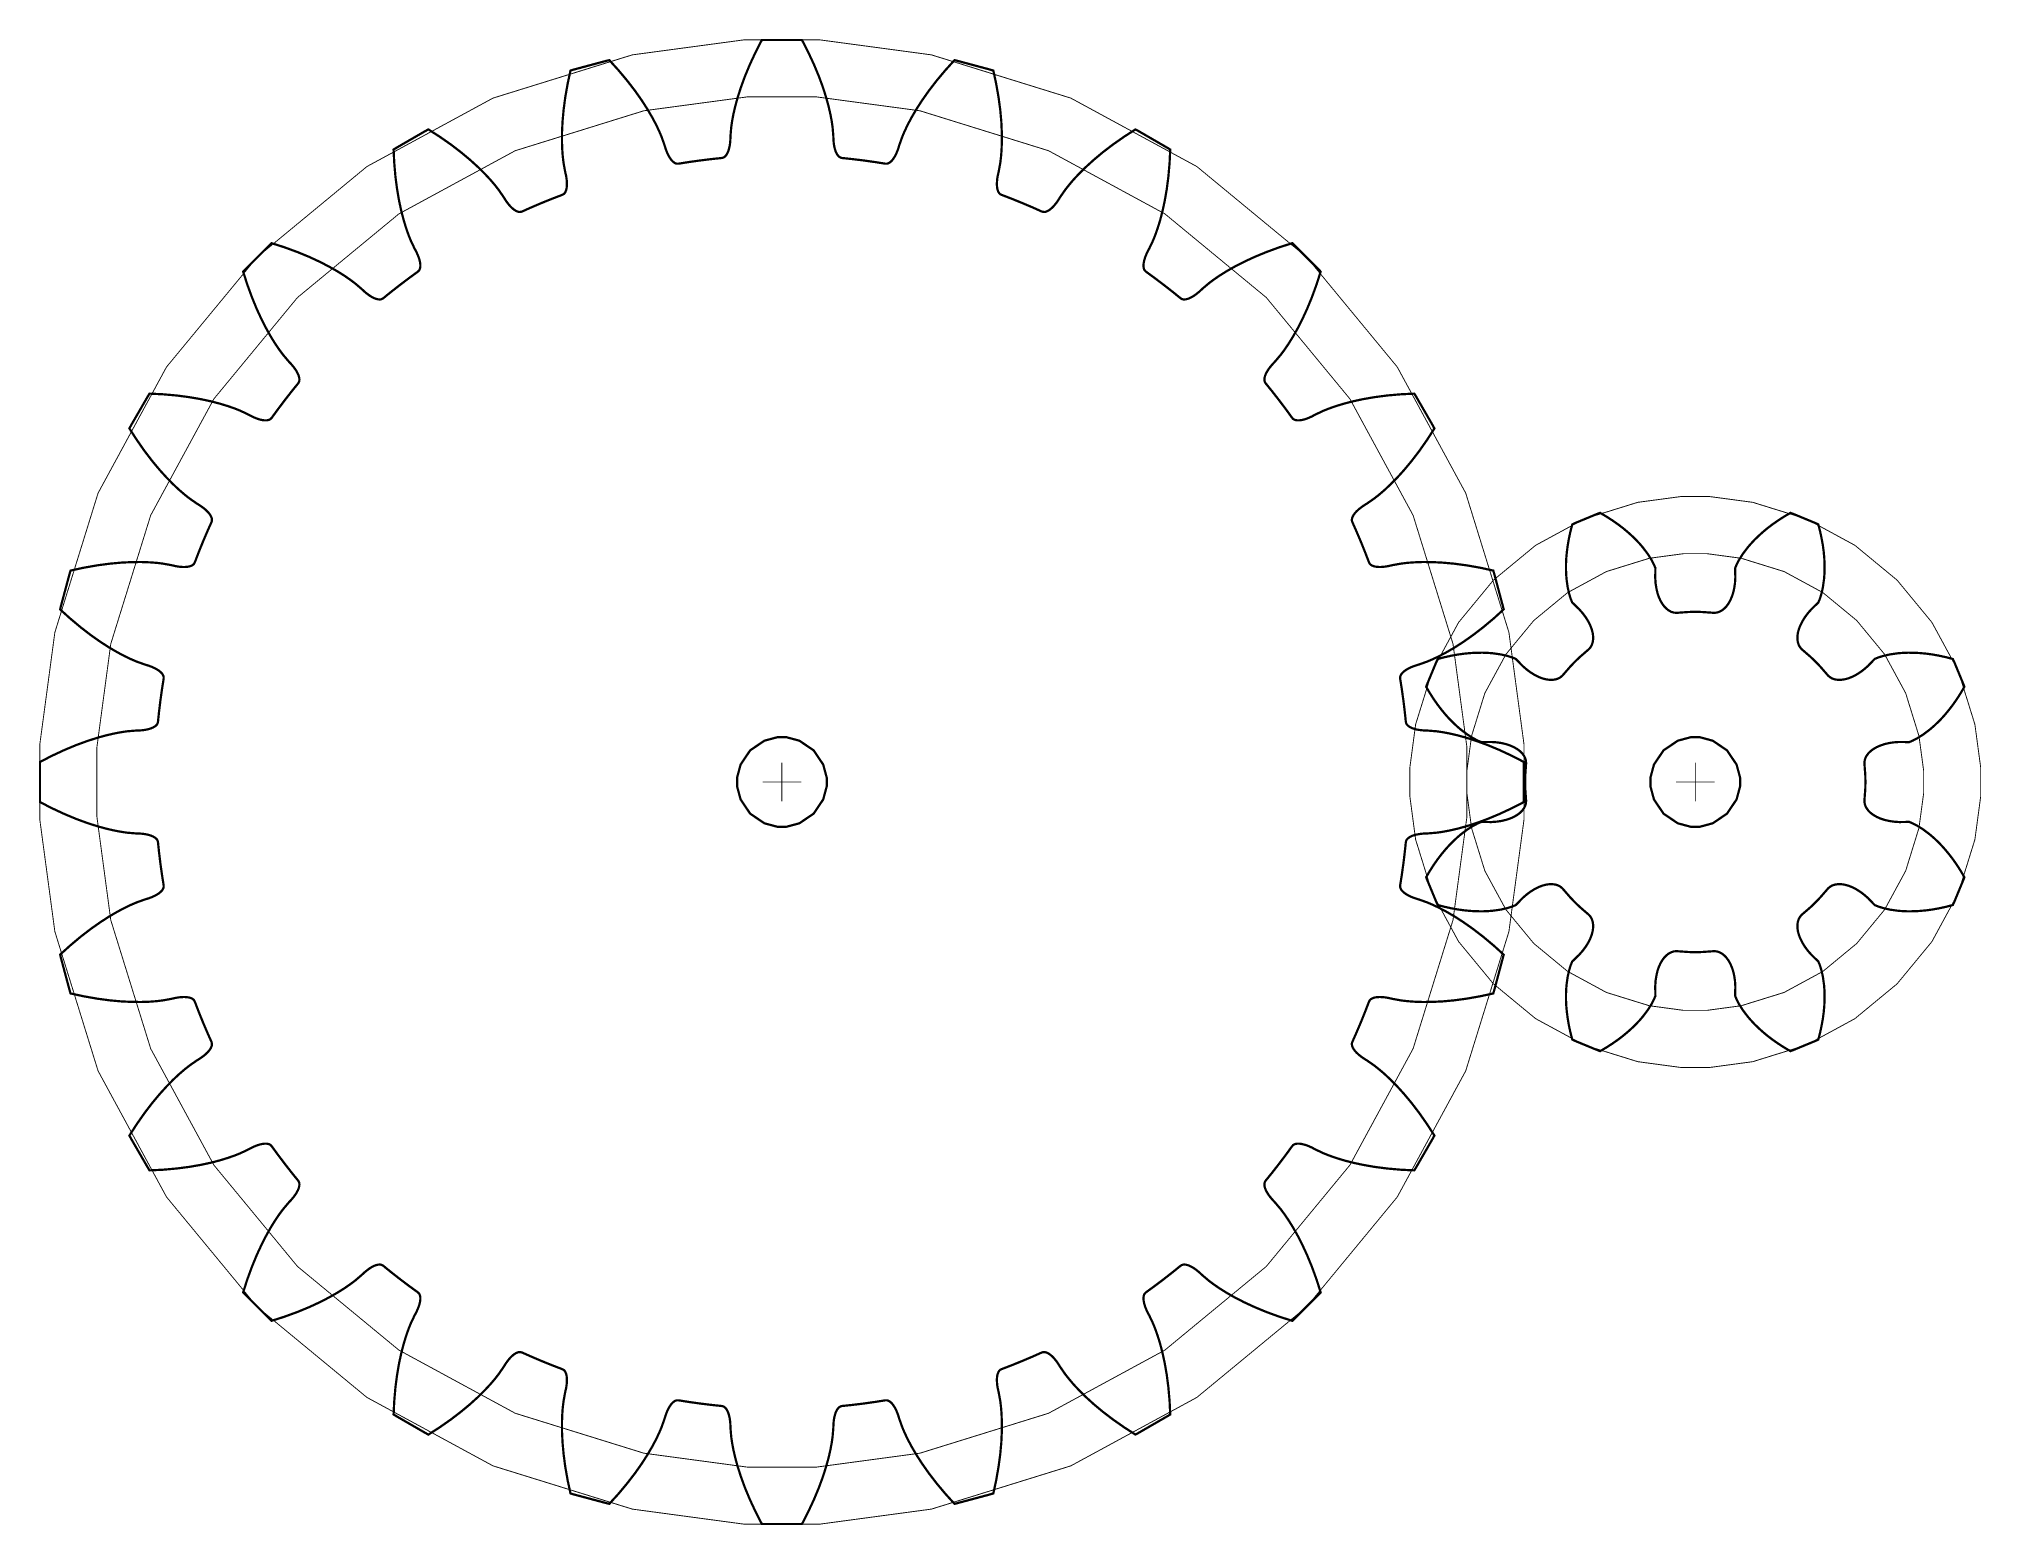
# Model space of a CAD drawing. Extents: x 0.17 to 3.58, y 0.18 to 2.79.
import ezdxf

# ---------------------------------------------------------------- set-up
doc = ezdxf.new("R2010")
doc.units = 0
doc.layers.get('0').update_dxf_attribs({"linetype": 'CONTINUOUS'})

msp = doc.modelspace()

# ---------------------------------------------------------------- linework, layer by layer
at = {"color": 0, "const_width": 0.003937}
for points in [[(2.72401, 1.77192), (2.70524, 1.75624), (2.6875, 1.74257), (2.67079, 1.73079), (2.65533, 1.72086), (2.64106, 1.71251), (2.62825, 1.70568), (2.61708, 1.70036), (2.60732, 1.69618), (2.5931, 1.69108), (2.58544, 1.68869), (2.58024, 1.68674), (2.57563, 1.68468), (2.57161, 1.68251), (2.56814, 1.68028), (2.56526, 1.678), (2.56293, 1.67567), (2.56119, 1.67339), (2.56006, 1.67111), (2.55946, 1.66883), (2.55951, 1.66618), (2.56233, 1.64828), (2.56515, 1.62825), (2.5676, 1.60824), (2.5695, 1.59022), (2.57015, 1.58757), (2.57129, 1.58556), (2.57303, 1.58365), (2.57531, 1.58192), (2.57813, 1.58029), (2.58149, 1.57883), (2.58544, 1.57758), (2.5899, 1.5765), (2.59489, 1.57574), (2.60038, 1.57519), (2.6084, 1.57487), (2.62349, 1.57363), (2.63396, 1.5721), (2.64615, 1.56982), (2.66032, 1.56657), (2.67622, 1.56218), (2.69374, 1.55653), (2.71294, 1.54953), (2.73361, 1.5409), (2.75575, 1.5306), (2.77658, 1.51986), (2.77675, 1.514), (2.77675, 1.45518), (2.77658, 1.44928), (2.75575, 1.43858), (2.73361, 1.42828), (2.71294, 1.41965), (2.69374, 1.4126), (2.67622, 1.40701), (2.66032, 1.40261), (2.64615, 1.39936), (2.63396, 1.39708), (2.62349, 1.39556), (2.6084, 1.39432), (2.60038, 1.39399), (2.59489, 1.39344), (2.5899, 1.39264), (2.58544, 1.3916), (2.58149, 1.39035), (2.57813, 1.38889), (2.57531, 1.38726), (2.57303, 1.38547), (2.57129, 1.38357), (2.57015, 1.38157), (2.5695, 1.37896), (2.5676, 1.36095), (2.56515, 1.34087), (2.56233, 1.32091), (2.55951, 1.30301), (2.55946, 1.30029), (2.56006, 1.29807), (2.56119, 1.29579), (2.56293, 1.29351), (2.56526, 1.29118), (2.56814, 1.2889), (2.57161, 1.28668), (2.57563, 1.28451), (2.58024, 1.28244), (2.58544, 1.28049), (2.5931, 1.2781), (2.60732, 1.273), (2.61708, 1.26883), (2.62825, 1.26346), (2.64106, 1.25667), (2.65533, 1.24832), (2.67079, 1.23834), (2.6875, 1.22656), (2.70524, 1.21294), (2.72401, 1.19721), (2.74132, 1.18148), (2.7399, 1.17578), (2.72472, 1.11892), (2.72304, 1.11328), (2.70019, 1.10834), (2.67611, 1.10411), (2.65392, 1.10113), (2.63351, 1.09928), (2.61518, 1.09842), (2.59864, 1.09831), (2.58415, 1.0988), (2.57178, 1.09977), (2.56125, 1.10102), (2.54639, 1.10373), (2.53851, 1.10547), (2.5331, 1.10639), (2.52806, 1.10688), (2.52349, 1.10704), (2.51938, 1.10682), (2.51574, 1.10634), (2.51258, 1.10547), (2.50993, 1.10433), (2.50776, 1.10297), (2.50612, 1.10129), (2.50483, 1.09896), (2.49832, 1.08203), (2.49078, 1.06331), (2.48292, 1.04476), (2.47553, 1.02816), (2.47478, 1.02561), (2.47478, 1.02327), (2.47532, 1.02078), (2.4764, 1.01807), (2.47803, 1.01525), (2.48019, 1.01232), (2.48296, 1.00928), (2.48633, 1.00613), (2.49024, 1.00293), (2.49474, 0.999729), (2.50151, 0.995443), (2.51394, 0.986817), (2.52225, 0.980251), (2.53168, 0.972222), (2.54232, 0.962294), (2.55393, 0.950521), (2.56629, 0.936903), (2.57937, 0.921224), (2.59299, 0.903429), (2.60699, 0.88341), (2.61968, 0.863715), (2.61686, 0.858561), (2.58746, 0.807671), (2.58442, 0.802626), (2.56099, 0.803711), (2.53668, 0.805881), (2.51443, 0.808757), (2.49431, 0.812283), (2.47635, 0.816135), (2.46035, 0.820313), (2.44646, 0.824599), (2.43474, 0.828722), (2.42492, 0.832628), (2.41124, 0.839085), (2.40414, 0.842828), (2.39908, 0.845107), (2.39438, 0.846897), (2.38997, 0.848199), (2.38596, 0.849067), (2.38232, 0.849501), (2.37907, 0.849501), (2.37619, 0.849121), (2.37375, 0.848361), (2.37175, 0.847168), (2.3699, 0.845215), (2.35926, 0.830567), (2.34711, 0.814453), (2.33469, 0.798557), (2.32324, 0.784451), (2.32189, 0.782172), (2.32124, 0.779893), (2.32113, 0.777344), (2.32146, 0.774468), (2.32232, 0.771322), (2.32368, 0.767904), (2.32557, 0.764268), (2.32796, 0.760363), (2.33094, 0.756293), (2.33447, 0.752007), (2.3399, 0.746094), (2.34967, 0.734538), (2.35601, 0.726074), (2.36301, 0.715821), (2.37071, 0.703504), (2.3789, 0.689182), (2.38732, 0.672797), (2.39589, 0.654243), (2.40446, 0.633572), (2.41282, 0.610622), (2.41992, 0.588271), (2.41585, 0.584039), (2.37429, 0.542481), (2.37007, 0.538411), (2.34771, 0.545518), (2.32476, 0.553874), (2.3041, 0.562446), (2.28554, 0.571018), (2.26915, 0.579428), (2.25483, 0.587619), (2.24251, 0.595324), (2.23226, 0.602322), (2.22379, 0.608669), (2.21224, 0.618435), (2.20632, 0.623861), (2.20204, 0.627388), (2.19797, 0.630371), (2.19407, 0.632758), (2.19043, 0.634657), (2.18701, 0.636014), (2.18386, 0.636882), (2.18099, 0.637207), (2.17844, 0.637099), (2.17617, 0.636447), (2.17389, 0.635092), (2.15978, 0.623643), (2.14387, 0.611219), (2.12776, 0.599067), (2.11313, 0.588433), (2.11117, 0.586589), (2.10997, 0.584581), (2.10921, 0.58214), (2.10883, 0.579264), (2.10883, 0.57601), (2.10926, 0.572374), (2.11014, 0.56836), (2.11143, 0.563965), (2.11322, 0.559244), (2.1155, 0.554199), (2.11925, 0.547092), (2.12571, 0.533421), (2.12961, 0.5236), (2.13374, 0.511882), (2.13803, 0.497993), (2.14219, 0.481987), (2.14606, 0.464031), (2.14958, 0.443901), (2.15246, 0.421658), (2.15462, 0.397353), (2.15571, 0.373915), (2.15067, 0.370876), (2.09978, 0.341471), (2.09463, 0.33865), (2.07493, 0.351346), (2.0549, 0.365343), (2.03711, 0.378961), (2.02143, 0.392036), (2.00782, 0.404406), (1.99604, 0.416015), (1.98611, 0.42665), (1.97808, 0.436089), (1.97151, 0.44439), (1.96289, 0.456814), (1.95861, 0.463596), (1.9554, 0.468099), (1.95221, 0.472006), (1.94906, 0.475369), (1.94601, 0.478136), (1.94308, 0.480306), (1.94026, 0.481933), (1.93756, 0.483018), (1.93506, 0.483561), (1.93272, 0.483561), (1.93018, 0.482801), (1.91357, 0.475424), (1.89501, 0.467557), (1.87631, 0.460015), (1.85938, 0.453504), (1.85704, 0.452203), (1.85536, 0.450575), (1.854, 0.448406), (1.85286, 0.445747), (1.852, 0.4426), (1.85151, 0.438965), (1.85129, 0.434842), (1.85146, 0.430285), (1.85194, 0.425239), (1.85286, 0.419814), (1.8546, 0.411947), (1.85732, 0.397081), (1.85856, 0.386556), (1.85954, 0.374186), (1.86003, 0.3597), (1.85992, 0.343153), (1.85906, 0.324815), (1.85721, 0.304417), (1.85422, 0.282226), (1.84999, 0.258137), (1.84506, 0.235297), (1.83942, 0.233615), (1.78256, 0.218425), (1.77686, 0.217014), (1.76113, 0.234321), (1.74539, 0.253093), (1.73178, 0.270833), (1.72, 0.287543), (1.71001, 0.303006), (1.70167, 0.317275), (1.69487, 0.330078), (1.68951, 0.341254), (1.68533, 0.351019), (1.68024, 0.365235), (1.67785, 0.372885), (1.67589, 0.378093), (1.67383, 0.382704), (1.67165, 0.386719), (1.66943, 0.390192), (1.66715, 0.393067), (1.66482, 0.3954), (1.66254, 0.397136), (1.66026, 0.398275), (1.65804, 0.398872), (1.65533, 0.398817), (1.63743, 0.395996), (1.61746, 0.393175), (1.59739, 0.390733), (1.57937, 0.388835), (1.57676, 0.388183), (1.57476, 0.387044), (1.57286, 0.385308), (1.57107, 0.383029), (1.56944, 0.380208), (1.56799, 0.376844), (1.56674, 0.372885), (1.56569, 0.368435), (1.56489, 0.363444), (1.56435, 0.357964), (1.56401, 0.349935), (1.56278, 0.334853), (1.56125, 0.324382), (1.55897, 0.312175), (1.55572, 0.298014), (1.55132, 0.282118), (1.54574, 0.264594), (1.53868, 0.245389), (1.53006, 0.224718), (1.51975, 0.202582), (1.50906, 0.181749), (1.50315, 0.181586), (1.44433, 0.181586), (1.43847, 0.181749), (1.42774, 0.202582), (1.41743, 0.224718), (1.40881, 0.245389), (1.40181, 0.264594), (1.39615, 0.282118), (1.39176, 0.298014), (1.38851, 0.312175), (1.38623, 0.324382), (1.38471, 0.334853), (1.38346, 0.349935), (1.38314, 0.357964), (1.3826, 0.363444), (1.38184, 0.368435), (1.38075, 0.372885), (1.3795, 0.376844), (1.37804, 0.380208), (1.37641, 0.383029), (1.37468, 0.385308), (1.37277, 0.387044), (1.37077, 0.388183), (1.36811, 0.388835), (1.3501, 0.390733), (1.33008, 0.393175), (1.31006, 0.395996), (1.29216, 0.398817), (1.2895, 0.398872), (1.28722, 0.398275), (1.28494, 0.397136), (1.28266, 0.3954), (1.28033, 0.393067), (1.27805, 0.390192), (1.27582, 0.386719), (1.27365, 0.382704), (1.27159, 0.378093), (1.26964, 0.372885), (1.26725, 0.365235), (1.26215, 0.351019), (1.25798, 0.341254), (1.25266, 0.330078), (1.24582, 0.317275), (1.23747, 0.303006), (1.22754, 0.287543), (1.21577, 0.270833), (1.20209, 0.253093), (1.18642, 0.234321), (1.17063, 0.217014), (1.16488, 0.218425), (1.10807, 0.233615), (1.10248, 0.235297), (1.09749, 0.258137), (1.09326, 0.282226), (1.09033, 0.304417), (1.08849, 0.324815), (1.08757, 0.343153), (1.08746, 0.3597), (1.088, 0.374186), (1.08892, 0.386556), (1.09022, 0.397081), (1.09288, 0.411947), (1.09467, 0.419814), (1.09554, 0.425239), (1.09608, 0.430285), (1.09619, 0.434842), (1.09603, 0.438965), (1.09549, 0.4426), (1.09462, 0.445747), (1.09353, 0.448406), (1.09212, 0.450575), (1.09049, 0.452203), (1.08811, 0.453504), (1.07118, 0.460015), (1.05246, 0.467557), (1.03391, 0.475424), (1.01736, 0.482801), (1.01476, 0.483561), (1.01242, 0.483561), (1.00993, 0.483018), (1.00727, 0.481933), (1.00445, 0.480306), (1.00147, 0.478136), (0.998426, 0.475369), (0.995281, 0.472006), (0.992133, 0.468099), (0.988878, 0.463596), (0.984592, 0.456814), (0.975965, 0.44439), (0.969456, 0.436089), (0.961372, 0.42665), (0.951443, 0.416015), (0.939725, 0.404406), (0.926107, 0.392036), (0.910374, 0.378961), (0.892632, 0.365343), (0.872612, 0.351346), (0.852865, 0.33865), (0.847657, 0.341471), (0.796767, 0.370876), (0.791775, 0.373915), (0.792914, 0.397353), (0.795031, 0.421658), (0.79796, 0.443901), (0.801432, 0.464031), (0.805339, 0.481987), (0.809517, 0.497993), (0.813747, 0.511882), (0.817871, 0.5236), (0.821778, 0.533421), (0.828233, 0.547092), (0.831976, 0.554199), (0.834256, 0.559244), (0.836046, 0.563965), (0.837403, 0.56836), (0.838271, 0.572374), (0.838704, 0.57601), (0.838704, 0.579264), (0.838271, 0.58214), (0.837511, 0.584581), (0.836317, 0.586589), (0.834418, 0.588433), (0.819715, 0.599067), (0.803603, 0.611219), (0.787706, 0.623643), (0.7736, 0.635092), (0.771322, 0.636447), (0.769097, 0.637099), (0.766493, 0.637207), (0.763672, 0.636882), (0.760525, 0.636014), (0.757107, 0.634657), (0.753418, 0.632758), (0.749511, 0.630371), (0.745443, 0.627388), (0.741157, 0.623861), (0.735243, 0.618435), (0.723742, 0.608669), (0.715224, 0.602322), (0.705024, 0.595324), (0.692708, 0.587619), (0.678331, 0.579428), (0.662001, 0.571018), (0.643446, 0.562446), (0.622721, 0.553874), (0.599772, 0.545518), (0.577474, 0.538411), (0.573188, 0.542481), (0.531575, 0.584039), (0.527561, 0.588271), (0.534668, 0.610622), (0.543078, 0.633572), (0.551594, 0.654243), (0.560221, 0.672797), (0.568631, 0.689182), (0.576768, 0.703504), (0.584472, 0.715821), (0.591471, 0.726074), (0.597819, 0.734538), (0.607585, 0.746094), (0.613064, 0.752007), (0.616536, 0.756293), (0.619521, 0.760363), (0.621907, 0.764268), (0.623807, 0.767904), (0.625163, 0.771322), (0.626031, 0.774468), (0.626357, 0.777344), (0.626247, 0.779893), (0.625651, 0.782172), (0.62424, 0.784451), (0.612847, 0.798557), (0.600424, 0.814453), (0.588271, 0.830567), (0.577582, 0.845215), (0.575737, 0.847168), (0.573731, 0.848361), (0.571289, 0.849121), (0.568468, 0.849501), (0.565158, 0.849501), (0.561524, 0.849067), (0.557508, 0.848199), (0.553114, 0.846897), (0.548394, 0.845107), (0.543349, 0.842828), (0.536242, 0.839085), (0.522569, 0.832628), (0.51275, 0.828722), (0.501031, 0.824599), (0.487142, 0.820313), (0.471192, 0.816135), (0.453179, 0.812283), (0.433051, 0.808757), (0.410861, 0.805881), (0.386501, 0.803711), (0.363118, 0.802626), (0.360026, 0.807671), (0.330567, 0.858561), (0.3278, 0.863715), (0.340494, 0.88341), (0.354492, 0.903429), (0.36811, 0.921224), (0.381239, 0.936903), (0.393608, 0.950521), (0.405165, 0.962294), (0.415799, 0.972222), (0.425239, 0.980251), (0.433539, 0.986817), (0.445964, 0.995443), (0.452746, 0.999729), (0.457249, 1.00293), (0.461154, 1.00613), (0.464518, 1.00928), (0.467285, 1.01232), (0.46951, 1.01525), (0.471138, 1.01807), (0.472222, 1.02078), (0.472765, 1.02327), (0.472711, 1.02561), (0.472006, 1.02816), (0.464572, 1.04476), (0.456706, 1.06331), (0.449164, 1.08203), (0.442654, 1.09896), (0.441351, 1.10129), (0.439725, 1.10297), (0.437608, 1.10433), (0.43495, 1.10547), (0.431749, 1.10634), (0.428114, 1.10682), (0.42399, 1.10704), (0.419433, 1.10688), (0.414442, 1.10639), (0.408962, 1.10547), (0.40115, 1.10373), (0.386231, 1.10102), (0.37576, 1.09977), (0.363336, 1.0988), (0.34885, 1.09831), (0.332357, 1.09842), (0.313965, 1.09928), (0.293619, 1.10113), (0.271376, 1.10411), (0.247342, 1.10834), (0.224447, 1.11328), (0.222765, 1.11892), (0.207519, 1.17578), (0.206164, 1.18148), (0.223525, 1.19721), (0.242242, 1.21294), (0.259983, 1.22656), (0.276693, 1.23834), (0.292156, 1.24832), (0.306424, 1.25667), (0.319228, 1.26346), (0.330458, 1.26883), (0.340169, 1.273), (0.354383, 1.2781), (0.362087, 1.28049), (0.367242, 1.28244), (0.371853, 1.28451), (0.375868, 1.28668), (0.37934, 1.2889), (0.382215, 1.29118), (0.384549, 1.29351), (0.386285, 1.29579), (0.387478, 1.29807), (0.388021, 1.30029), (0.387967, 1.30301), (0.385146, 1.32091), (0.382324, 1.34087), (0.379883, 1.36095), (0.377983, 1.37896), (0.377333, 1.38157), (0.376193, 1.38357), (0.374457, 1.38547), (0.372179, 1.38726), (0.369358, 1.38889), (0.365994, 1.39035), (0.362087, 1.3916), (0.357639, 1.39264), (0.352647, 1.39344), (0.347114, 1.39399), (0.339085, 1.39432), (0.324056, 1.39556), (0.313531, 1.39708), (0.301378, 1.39936), (0.287218, 1.40261), (0.271268, 1.40701), (0.253743, 1.4126), (0.234592, 1.41965), (0.213867, 1.42828), (0.191732, 1.43858), (0.170899, 1.44928), (0.170736, 1.45518), (0.170736, 1.514), (0.170899, 1.51986), (0.191732, 1.5306), (0.213867, 1.5409), (0.234592, 1.54953), (0.253743, 1.55653), (0.271268, 1.56218), (0.287218, 1.56657), (0.301378, 1.56982), (0.313531, 1.5721), (0.324056, 1.57363), (0.339085, 1.57487), (0.347114, 1.57519), (0.352647, 1.57574), (0.357639, 1.5765), (0.362087, 1.57758), (0.365994, 1.57883), (0.369358, 1.58029), (0.372179, 1.58192), (0.374457, 1.58365), (0.376193, 1.58556), (0.377333, 1.58757), (0.377983, 1.59022), (0.379883, 1.60824), (0.382324, 1.62825), (0.385146, 1.64828), (0.387967, 1.66618), (0.388021, 1.66883), (0.387478, 1.67111), (0.386285, 1.67339), (0.384549, 1.67567), (0.382215, 1.678), (0.37934, 1.68028), (0.375868, 1.68251), (0.371853, 1.68468), (0.367242, 1.68674), (0.362087, 1.68869), (0.354383, 1.69108), (0.340169, 1.69618), (0.330458, 1.70036), (0.319228, 1.70568), (0.306424, 1.71251), (0.292156, 1.72086), (0.276693, 1.73079), (0.259983, 1.74257), (0.242242, 1.75624), (0.223525, 1.77192), (0.206164, 1.78771), (0.207519, 1.79346), (0.222765, 1.85026), (0.224447, 1.85585), (0.247342, 1.86083), (0.271376, 1.86507), (0.293619, 1.868), (0.313965, 1.86985), (0.332357, 1.87076), (0.34885, 1.87088), (0.363336, 1.87033), (0.37576, 1.86942), (0.386231, 1.86811), (0.40115, 1.86546), (0.408962, 1.86367), (0.414442, 1.86279), (0.419433, 1.86225), (0.42399, 1.86214), (0.428114, 1.86231), (0.431749, 1.86285), (0.43495, 1.86372), (0.437608, 1.86481), (0.439725, 1.86621), (0.441351, 1.86783), (0.442654, 1.87022), (0.449164, 1.88715), (0.456706, 1.90588), (0.464572, 1.92443), (0.472006, 1.94097), (0.472711, 1.94358), (0.472765, 1.9459), (0.472222, 1.9484), (0.471138, 1.95107), (0.46951, 1.95389), (0.467285, 1.95688), (0.464518, 1.9599), (0.461154, 1.96306), (0.457249, 1.96619), (0.452746, 1.96946), (0.445964, 1.97374), (0.433539, 1.98236), (0.425239, 1.98888), (0.415799, 1.99696), (0.405165, 2.00689), (0.393608, 2.01861), (0.381239, 2.03222), (0.36811, 2.04796), (0.354492, 2.06569), (0.340494, 2.08572), (0.3278, 2.10547), (0.330567, 2.11068), (0.360026, 2.16157), (0.363118, 2.16656), (0.386501, 2.16542), (0.410861, 2.16331), (0.433051, 2.16037), (0.453179, 2.1569), (0.471192, 2.153), (0.487142, 2.14882), (0.501031, 2.14458), (0.51275, 2.14046), (0.522569, 2.13656), (0.536242, 2.1301), (0.543349, 2.12636), (0.548394, 2.12408), (0.553114, 2.12229), (0.557508, 2.12093), (0.561524, 2.12007), (0.565158, 2.11963), (0.568468, 2.11963), (0.571289, 2.12007), (0.573731, 2.12082), (0.575737, 2.12201), (0.577582, 2.12392), (0.588271, 2.13861), (0.600424, 2.15474), (0.612847, 2.17063), (0.62424, 2.18474), (0.625651, 2.18701), (0.626247, 2.18924), (0.626357, 2.19185), (0.626031, 2.19467), (0.625163, 2.19781), (0.623807, 2.20122), (0.621907, 2.20492), (0.619521, 2.20882), (0.616536, 2.21289), (0.613064, 2.21718), (0.607585, 2.2231), (0.597819, 2.2346), (0.591471, 2.24311), (0.584472, 2.25331), (0.576768, 2.26563), (0.568631, 2.28), (0.560221, 2.29633), (0.551594, 2.31489), (0.543078, 2.33561), (0.534668, 2.35856), (0.527561, 2.38086), (0.531575, 2.38514), (0.573188, 2.42676), (0.577474, 2.43078), (0.599772, 2.42367), (0.622721, 2.41525), (0.643446, 2.40674), (0.662001, 2.39811), (0.678331, 2.38971), (0.692708, 2.38157), (0.705024, 2.37386), (0.715224, 2.36686), (0.723742, 2.36051), (0.735243, 2.35075), (0.741157, 2.34526), (0.745443, 2.34179), (0.749511, 2.33882), (0.753418, 2.33643), (0.757107, 2.33453), (0.760525, 2.33317), (0.763672, 2.33231), (0.766493, 2.33197), (0.769097, 2.33208), (0.771322, 2.33268), (0.7736, 2.3341), (0.787706, 2.34549), (0.803603, 2.35792), (0.819715, 2.37007), (0.834418, 2.38075), (0.836317, 2.3826), (0.837511, 2.3846), (0.838271, 2.38704), (0.838704, 2.38986), (0.838704, 2.39318), (0.838271, 2.39681), (0.837403, 2.40082), (0.836046, 2.40522), (0.834256, 2.40994), (0.831976, 2.41499), (0.828233, 2.4221), (0.821778, 2.43576), (0.817871, 2.44558), (0.813747, 2.45731), (0.809517, 2.47119), (0.805339, 2.48714), (0.801432, 2.50515), (0.79796, 2.52528), (0.795031, 2.54747), (0.792914, 2.57183), (0.791775, 2.59521), (0.796767, 2.59831), (0.847657, 2.62776), (0.852865, 2.63053), (0.872612, 2.61783), (0.892632, 2.60385), (0.910374, 2.59022), (0.926107, 2.5771), (0.939725, 2.56472), (0.951443, 2.55317), (0.961372, 2.54254), (0.969456, 2.5331), (0.975965, 2.52479), (0.984592, 2.51238), (0.988878, 2.50558), (0.992133, 2.50108), (0.995281, 2.49718), (0.998426, 2.49382), (1.00147, 2.49104), (1.00445, 2.48882), (1.00727, 2.48719), (1.00993, 2.48611), (1.01242, 2.48557), (1.01476, 2.48562), (1.01736, 2.48633), (1.03391, 2.49376), (1.05246, 2.50163), (1.07118, 2.50917), (1.08811, 2.51568), (1.09049, 2.51699), (1.09212, 2.51861), (1.09353, 2.52072), (1.09462, 2.52339), (1.09549, 2.52658), (1.09603, 2.53022), (1.09619, 2.53435), (1.09608, 2.5389), (1.09554, 2.54389), (1.09467, 2.54937), (1.09288, 2.55718), (1.09022, 2.5721), (1.08892, 2.58257), (1.088, 2.595), (1.08746, 2.60949), (1.08757, 2.62597), (1.08849, 2.64438), (1.09033, 2.66471), (1.09326, 2.68696), (1.09749, 2.71099), (1.10248, 2.73389), (1.10807, 2.73557), (1.16488, 2.75082), (1.17063, 2.75217), (1.18642, 2.73481), (1.20209, 2.7161), (1.21577, 2.69835), (1.22754, 2.68164), (1.23747, 2.66618), (1.24582, 2.65192), (1.25266, 2.63911), (1.25798, 2.62788), (1.26215, 2.61817), (1.26725, 2.60394), (1.26964, 2.59625), (1.27159, 2.5911), (1.27365, 2.58649), (1.27582, 2.58247), (1.27805, 2.579), (1.28033, 2.57611), (1.28266, 2.57379), (1.28494, 2.57206), (1.28722, 2.57086), (1.2895, 2.57032), (1.29216, 2.57036), (1.31006, 2.57319), (1.33008, 2.57601), (1.3501, 2.57844), (1.36811, 2.58035), (1.37077, 2.581), (1.37277, 2.58214), (1.37468, 2.58388), (1.37641, 2.58615), (1.37804, 2.58897), (1.3795, 2.59233), (1.38075, 2.59625), (1.38184, 2.60069), (1.3826, 2.60568), (1.38314, 2.61122), (1.38346, 2.61925), (1.38471, 2.63428), (1.38623, 2.64481), (1.38851, 2.65696), (1.39176, 2.67111), (1.39615, 2.68707), (1.40181, 2.70458), (1.40881, 2.72374), (1.41743, 2.74447), (1.42774, 2.7666), (1.43847, 2.78743), (1.44433, 2.7876), (1.50315, 2.7876), (1.50906, 2.78743), (1.51975, 2.7666), (1.53006, 2.74447), (1.53868, 2.72374), (1.54574, 2.70458), (1.55132, 2.68707), (1.55572, 2.67111), (1.55897, 2.65696), (1.56125, 2.64481), (1.56278, 2.63428), (1.56401, 2.61925), (1.56435, 2.61122), (1.56489, 2.60568), (1.56569, 2.60069), (1.56674, 2.59625), (1.56799, 2.59233), (1.56944, 2.58897), (1.57107, 2.58615), (1.57286, 2.58388), (1.57476, 2.58214), (1.57676, 2.581), (1.57937, 2.58035), (1.59739, 2.57844), (1.61746, 2.57601), (1.63743, 2.57319), (1.65533, 2.57036), (1.65804, 2.57032), (1.66026, 2.57086), (1.66254, 2.57206), (1.66482, 2.57379), (1.66715, 2.57611), (1.66943, 2.579), (1.67165, 2.58247), (1.67383, 2.58649), (1.67589, 2.5911), (1.67785, 2.59625), (1.68024, 2.60394), (1.68533, 2.61817), (1.68951, 2.62788), (1.69487, 2.63911), (1.70167, 2.65192), (1.71001, 2.66618), (1.72, 2.68164), (1.73178, 2.69835), (1.74539, 2.7161), (1.76113, 2.73481), (1.77686, 2.75217), (1.78256, 2.75082), (1.83942, 2.73557), (1.84506, 2.73389), (1.84999, 2.71099), (1.85422, 2.68696), (1.85721, 2.66471), (1.85906, 2.64438), (1.85992, 2.62597), (1.86003, 2.60949), (1.85954, 2.595), (1.85856, 2.58257), (1.85732, 2.5721), (1.8546, 2.55718), (1.85286, 2.54937), (1.85194, 2.54389), (1.85146, 2.5389), (1.85129, 2.53435), (1.85151, 2.53022), (1.852, 2.52658), (1.85286, 2.52339), (1.854, 2.52072), (1.85536, 2.51861), (1.85704, 2.51699), (1.85938, 2.51568), (1.87631, 2.50917), (1.89501, 2.50163), (1.91357, 2.49376), (1.93018, 2.48633), (1.93272, 2.48562), (1.93506, 2.48557), (1.93756, 2.48611), (1.94026, 2.48719), (1.94308, 2.48882), (1.94601, 2.49104), (1.94906, 2.49382), (1.95221, 2.49718), (1.9554, 2.50108), (1.95861, 2.50558), (1.96289, 2.51238), (1.97151, 2.52479), (1.97808, 2.5331), (1.98611, 2.54254), (1.99604, 2.55317), (2.00782, 2.56472), (2.02143, 2.5771), (2.03711, 2.59022), (2.0549, 2.60385), (2.07493, 2.61783), (2.09463, 2.63053), (2.09978, 2.62776), (2.15067, 2.59831), (2.15571, 2.59521), (2.15462, 2.57183), (2.15246, 2.54747), (2.14958, 2.52528), (2.14606, 2.50515), (2.14219, 2.48714), (2.13803, 2.47119), (2.13374, 2.45731), (2.12961, 2.44558), (2.12571, 2.43576), (2.11925, 2.4221), (2.1155, 2.41499), (2.11322, 2.40994), (2.11143, 2.40522), (2.11014, 2.40082), (2.10926, 2.39681), (2.10883, 2.39318), (2.10883, 2.38986), (2.10921, 2.38704), (2.10997, 2.3846), (2.11117, 2.3826), (2.11313, 2.38075), (2.12776, 2.37007), (2.14387, 2.35792), (2.15978, 2.34549), (2.17389, 2.3341), (2.17617, 2.33268), (2.17844, 2.33208), (2.18099, 2.33197), (2.18386, 2.33231), (2.18701, 2.33317), (2.19043, 2.33453), (2.19407, 2.33643), (2.19797, 2.33882), (2.20204, 2.34179), (2.20632, 2.34526), (2.21224, 2.35075), (2.22379, 2.36051), (2.23226, 2.36686), (2.24251, 2.37386), (2.25483, 2.38157), (2.26915, 2.38971), (2.28554, 2.39811), (2.3041, 2.40674), (2.32476, 2.41525), (2.34771, 2.42367), (2.37007, 2.43078), (2.37429, 2.42676), (2.41585, 2.38514), (2.41992, 2.38086), (2.41282, 2.35856), (2.40446, 2.33561), (2.39589, 2.31489), (2.38732, 2.29633), (2.3789, 2.28), (2.37071, 2.26563), (2.36301, 2.25331), (2.35601, 2.24311), (2.34967, 2.2346), (2.3399, 2.2231), (2.33447, 2.21718), (2.33094, 2.21289), (2.32796, 2.20882), (2.32557, 2.20492), (2.32368, 2.20122), (2.32232, 2.19781), (2.32146, 2.19467), (2.32113, 2.19185), (2.32124, 2.18924), (2.32189, 2.18701), (2.32324, 2.18474), (2.33469, 2.17063), (2.34711, 2.15474), (2.35926, 2.13861), (2.3699, 2.12392), (2.37175, 2.12201), (2.37375, 2.12082), (2.37619, 2.12007), (2.37907, 2.11963), (2.38232, 2.11963), (2.38596, 2.12007), (2.38997, 2.12093), (2.39438, 2.12229), (2.39908, 2.12408), (2.40414, 2.12636), (2.41124, 2.1301), (2.42492, 2.13656), (2.43474, 2.14046), (2.44646, 2.14458), (2.46035, 2.14882), (2.47635, 2.153), (2.49431, 2.1569), (2.51443, 2.16037), (2.53668, 2.16331), (2.56099, 2.16542), (2.58442, 2.16656), (2.58746, 2.16157), (2.61686, 2.11068), (2.61968, 2.10547), (2.60699, 2.08572), (2.59299, 2.06569), (2.57937, 2.04796), (2.56629, 2.03222), (2.55393, 2.01861), (2.54232, 2.00689), (2.53168, 1.99696), (2.52225, 1.98888), (2.51394, 1.98236), (2.50151, 1.97374), (2.49474, 1.96946), (2.49024, 1.96619), (2.48633, 1.96306), (2.48296, 1.9599), (2.48019, 1.95688), (2.47803, 1.95389), (2.4764, 1.95107), (2.47532, 1.9484), (2.47478, 1.9459), (2.47478, 1.94358), (2.47553, 1.94097), (2.48292, 1.92443), (2.49078, 1.90588), (2.49832, 1.88715), (2.50483, 1.87022), (2.50612, 1.86783), (2.50776, 1.86621), (2.50993, 1.86481), (2.51258, 1.86372), (2.51574, 1.86285), (2.51938, 1.86231), (2.52349, 1.86214), (2.52806, 1.86225), (2.5331, 1.86279), (2.53851, 1.86367), (2.54639, 1.86546), (2.56125, 1.86811), (2.57178, 1.86942), (2.58415, 1.87033), (2.59864, 1.87088), (2.61518, 1.87076), (2.63351, 1.86985), (2.65392, 1.868), (2.67611, 1.86507), (2.70019, 1.86083), (2.72304, 1.85585), (2.72472, 1.85026), (2.7399, 1.79346), (2.74132, 1.78771), (2.72401, 1.77192)], [(2.85872, 1.04411), (2.85596, 1.05675), (2.85385, 1.06885), (2.85232, 1.0803), (2.85129, 1.0912), (2.85081, 1.10145), (2.85075, 1.11106), (2.85107, 1.12001), (2.85172, 1.12831), (2.85374, 1.14274), (2.85639, 1.15435), (2.85915, 1.16325), (2.86171, 1.16938), (2.87414, 1.18142), (2.88037, 1.18858), (2.88564, 1.19569), (2.88992, 1.20269), (2.89333, 1.20953), (2.89589, 1.21615), (2.89757, 1.22244), (2.89839, 1.22841), (2.89844, 1.23394), (2.89774, 1.23899), (2.89626, 1.24354), (2.89415, 1.24756), (2.89106, 1.2513), (2.87494, 1.26519), (2.86654, 1.27333), (2.85846, 1.28174), (2.84451, 1.2978), (2.84076, 1.30094), (2.83681, 1.30306), (2.83225, 1.30447), (2.82721, 1.30518), (2.82167, 1.30518), (2.81569, 1.30431), (2.8094, 1.30263), (2.80279, 1.30013), (2.79596, 1.29671), (2.78896, 1.29237), (2.78179, 1.28711), (2.77468, 1.28093), (2.76264, 1.26845), (2.75651, 1.26595), (2.74761, 1.26313), (2.736, 1.26047), (2.72151, 1.25846), (2.71326, 1.25781), (2.70432, 1.25749), (2.69472, 1.2576), (2.68446, 1.25808), (2.67356, 1.25906), (2.66206, 1.26058), (2.65001, 1.2627), (2.63738, 1.26546), (2.62549, 1.26861), (2.62358, 1.27262), (2.60672, 1.31331), (2.60525, 1.31744), (2.61143, 1.32807), (2.61837, 1.33898), (2.62543, 1.34901), (2.63249, 1.35818), (2.63949, 1.36659), (2.64638, 1.37419), (2.65315, 1.38102), (2.65972, 1.38715), (2.66601, 1.39253), (2.67763, 1.40132), (2.68772, 1.40767), (2.69601, 1.41194), (2.7021, 1.41456), (2.71946, 1.41422), (2.72889, 1.41493), (2.73762, 1.41624), (2.74567, 1.41813), (2.75288, 1.42051), (2.75933, 1.42339), (2.76497, 1.42671), (2.76981, 1.43028), (2.77376, 1.43419), (2.77686, 1.43832), (2.77903, 1.44254), (2.78033, 1.44683), (2.78076, 1.45167), (2.77924, 1.47293), (2.77903, 1.4846), (2.77924, 1.49625), (2.78076, 1.51747), (2.78033, 1.52235), (2.77903, 1.52664), (2.77686, 1.53088), (2.77376, 1.535), (2.76981, 1.53885), (2.76497, 1.54249), (2.75933, 1.54574), (2.75288, 1.54861), (2.74567, 1.55106), (2.73762, 1.55296), (2.72889, 1.55425), (2.71946, 1.5549), (2.7021, 1.55464), (2.69601, 1.55718), (2.68772, 1.56153), (2.67763, 1.56788), (2.66601, 1.57667), (2.65972, 1.58203), (2.65315, 1.58817), (2.64638, 1.59494), (2.63949, 1.60254), (2.63249, 1.611), (2.62543, 1.62017), (2.61837, 1.63021), (2.61143, 1.64111), (2.60525, 1.65169), (2.60672, 1.65588), (2.62358, 1.69661), (2.62549, 1.70057), (2.63738, 1.70372), (2.65001, 1.70649), (2.66206, 1.70861), (2.67356, 1.71012), (2.68446, 1.7111), (2.69472, 1.71158), (2.70432, 1.71164), (2.71326, 1.71132), (2.72151, 1.71072), (2.736, 1.70865), (2.74761, 1.70606), (2.75651, 1.70324), (2.76264, 1.70074), (2.77468, 1.68826), (2.78179, 1.68207), (2.78896, 1.67681), (2.79596, 1.67247), (2.80279, 1.66906), (2.8094, 1.6665), (2.81569, 1.66488), (2.82167, 1.66401), (2.82721, 1.66396), (2.83225, 1.66471), (2.83681, 1.66612), (2.84076, 1.66824), (2.84451, 1.67139), (2.85846, 1.68744), (2.86654, 1.69586), (2.87494, 1.70394), (2.89106, 1.71789), (2.89415, 1.72163), (2.89626, 1.72558), (2.89774, 1.73014), (2.89844, 1.73525), (2.89839, 1.74078), (2.89757, 1.74675), (2.89589, 1.75304), (2.89333, 1.75965), (2.88992, 1.7665), (2.88564, 1.77349), (2.88037, 1.7806), (2.87414, 1.78776), (2.86171, 1.79981), (2.85915, 1.80593), (2.85639, 1.81483), (2.85374, 1.82644), (2.85172, 1.84088), (2.85107, 1.84912), (2.85075, 1.85813), (2.85081, 1.86774), (2.85129, 1.87793), (2.85232, 1.88889), (2.85385, 1.90033), (2.85596, 1.91243), (2.85872, 1.92503), (2.86182, 1.93696), (2.86578, 1.93886), (2.90653, 1.95574), (2.91069, 1.95719), (2.92133, 1.95096), (2.93218, 1.94401), (2.94222, 1.93696), (2.95144, 1.92996), (2.95985, 1.9229), (2.96744, 1.91601), (2.97428, 1.90929), (2.98042, 1.90272), (2.98579, 1.89643), (2.99457, 1.88476), (3.00092, 1.87468), (3.00521, 1.86643), (3.00776, 1.86029), (3.00749, 1.84299), (3.00814, 1.83356), (3.0095, 1.82476), (3.01133, 1.81679), (3.01378, 1.80951), (3.01665, 1.80306), (3.01997, 1.79742), (3.02354, 1.79258), (3.02746, 1.78868), (3.03153, 1.7856), (3.03575, 1.78336), (3.0401, 1.78207), (3.04492, 1.78162), (3.06614, 1.78315), (3.07785, 1.78336), (3.08951, 1.78315), (3.11074, 1.78162), (3.11556, 1.78207), (3.1199, 1.78336), (3.12414, 1.7856), (3.12819, 1.78868), (3.13211, 1.79258), (3.13574, 1.79742), (3.139, 1.80306), (3.14187, 1.80951), (3.14432, 1.81679), (3.14621, 1.82476), (3.14751, 1.83356), (3.14817, 1.84299), (3.14789, 1.86029), (3.15044, 1.86643), (3.15474, 1.87468), (3.16108, 1.88476), (3.16986, 1.89643), (3.17529, 1.90272), (3.18138, 1.90929), (3.18821, 1.91601), (3.19581, 1.9229), (3.20421, 1.92996), (3.21343, 1.93696), (3.22347, 1.94401), (3.23432, 1.95096), (3.24496, 1.95719), (3.24908, 1.95574), (3.28982, 1.93886), (3.29383, 1.93696), (3.29693, 1.92503), (3.29969, 1.91243), (3.30186, 1.90033), (3.30339, 1.88889), (3.30436, 1.87793), (3.30485, 1.86774), (3.3049, 1.85813), (3.30458, 1.84912), (3.30393, 1.84088), (3.30192, 1.82644), (3.29932, 1.81483), (3.2965, 1.80593), (3.29394, 1.79981), (3.28153, 1.78776), (3.27528, 1.7806), (3.27007, 1.77349), (3.26574, 1.7665), (3.26232, 1.75965), (3.25976, 1.75304), (3.25808, 1.74675), (3.25726, 1.74078), (3.25722, 1.73525), (3.25792, 1.73014), (3.25939, 1.72558), (3.2615, 1.72163), (3.2646, 1.71789), (3.28071, 1.70394), (3.28911, 1.69586), (3.29719, 1.68744), (3.31114, 1.67139), (3.31489, 1.66824), (3.31885, 1.66612), (3.3234, 1.66471), (3.32844, 1.66396), (3.33404, 1.66401), (3.33996, 1.66488), (3.34631, 1.6665), (3.35286, 1.66906), (3.35969, 1.67247), (3.36675, 1.67681), (3.37386, 1.68207), (3.38103, 1.68826), (3.39301, 1.70074), (3.39914, 1.70324), (3.40804, 1.70606), (3.41971, 1.70865), (3.43414, 1.71072), (3.44239, 1.71132), (3.45133, 1.71164), (3.46094, 1.71158), (3.47119, 1.7111), (3.48215, 1.71012), (3.4936, 1.70861), (3.50564, 1.70649), (3.51828, 1.70372), (3.53017, 1.70057), (3.53207, 1.69661), (3.54893, 1.65588), (3.5504, 1.65169), (3.54422, 1.64111), (3.53728, 1.63021), (3.53022, 1.62017), (3.52317, 1.611), (3.51617, 1.60254), (3.50928, 1.59494), (3.5025, 1.58817), (3.49593, 1.58203), (3.48964, 1.57667), (3.47803, 1.56788), (3.46793, 1.56153), (3.45964, 1.55718), (3.45356, 1.55464), (3.43619, 1.5549), (3.42676, 1.55425), (3.41803, 1.55296), (3.41, 1.55106), (3.40278, 1.54861), (3.39632, 1.54574), (3.39068, 1.54249), (3.38585, 1.53885), (3.38189, 1.535), (3.37885, 1.53088), (3.37663, 1.52664), (3.37532, 1.52235), (3.37489, 1.51747), (3.37642, 1.49625), (3.37663, 1.4846), (3.37642, 1.47293), (3.37489, 1.45167), (3.37532, 1.44683), (3.37663, 1.44254), (3.37885, 1.43832), (3.38189, 1.43419), (3.38585, 1.43028), (3.39068, 1.42671), (3.39632, 1.42339), (3.40278, 1.42051), (3.41, 1.41813), (3.41803, 1.41624), (3.42676, 1.41493), (3.43619, 1.41422), (3.45356, 1.41456), (3.45964, 1.41194), (3.46793, 1.40767), (3.47803, 1.40132), (3.48964, 1.39253), (3.49593, 1.38715), (3.5025, 1.38102), (3.50928, 1.37419), (3.51617, 1.36659), (3.52317, 1.35818), (3.53022, 1.34901), (3.53728, 1.33898), (3.54422, 1.32807), (3.5504, 1.31744), (3.54893, 1.31331), (3.53207, 1.27262), (3.53017, 1.26861), (3.51828, 1.26546), (3.50564, 1.2627), (3.4936, 1.26058), (3.48215, 1.25906), (3.47119, 1.25808), (3.46094, 1.2576), (3.45133, 1.25749), (3.44239, 1.25781), (3.43414, 1.25846), (3.41971, 1.26047), (3.40804, 1.26313), (3.39914, 1.26595), (3.39301, 1.26845), (3.38103, 1.28093), (3.37386, 1.28711), (3.36675, 1.29237), (3.35969, 1.29671), (3.35286, 1.30013), (3.34631, 1.30263), (3.33996, 1.30431), (3.33404, 1.30518), (3.32844, 1.30518), (3.3234, 1.30447), (3.31885, 1.30306), (3.31489, 1.30094), (3.31114, 1.2978), (3.29719, 1.28174), (3.28911, 1.27333), (3.28071, 1.26519), (3.2646, 1.2513), (3.2615, 1.24756), (3.25939, 1.24354), (3.25792, 1.23899), (3.25722, 1.23394), (3.25726, 1.22841), (3.25808, 1.22244), (3.25976, 1.21615), (3.26232, 1.20953), (3.26574, 1.20269), (3.27007, 1.19569), (3.27528, 1.18858), (3.28153, 1.18142), (3.29394, 1.16938), (3.2965, 1.16325), (3.29932, 1.15435), (3.30192, 1.14274), (3.30393, 1.12831), (3.30458, 1.12001), (3.3049, 1.11106), (3.30485, 1.10145), (3.30436, 1.0912), (3.30339, 1.0803), (3.30186, 1.06885), (3.29969, 1.05675), (3.29693, 1.04411), (3.29383, 1.03223), (3.28982, 1.03033), (3.24908, 1.01351), (3.24496, 1.01199), (3.23432, 1.01818), (3.22347, 1.02517), (3.21343, 1.03217), (3.20421, 1.03923), (3.19581, 1.04628), (3.18821, 1.05317), (3.18138, 1.0599), (3.17529, 1.06646), (3.16986, 1.07275), (3.16108, 1.08442), (3.15474, 1.09446), (3.15044, 1.10276), (3.14789, 1.10889), (3.14817, 1.12619), (3.14751, 1.13563), (3.14621, 1.14437), (3.14432, 1.1524), (3.14187, 1.15967), (3.139, 1.16612), (3.13574, 1.17177), (3.13211, 1.17654), (3.12819, 1.1805), (3.12414, 1.18359), (3.1199, 1.18576), (3.11556, 1.18712), (3.11074, 1.18755), (3.08951, 1.18603), (3.07785, 1.18576), (3.06614, 1.18603), (3.04492, 1.18755), (3.0401, 1.18712), (3.03575, 1.18576), (3.03153, 1.18359), (3.02746, 1.1805), (3.02354, 1.17654), (3.01997, 1.17177), (3.01665, 1.16612), (3.01378, 1.15967), (3.01133, 1.1524), (3.0095, 1.14437), (3.00814, 1.13563), (3.00749, 1.12619), (3.00776, 1.10889), (3.00521, 1.10276), (3.00092, 1.09446), (2.99457, 1.08442), (2.98579, 1.07275), (2.98042, 1.06646), (2.97428, 1.0599), (2.96744, 1.05317), (2.95985, 1.04628), (2.95144, 1.03923), (2.94222, 1.03217), (2.93218, 1.02517), (2.92133, 1.01818), (2.91069, 1.01199), (2.90653, 1.01351), (2.86578, 1.03033), (2.86182, 1.03223), (2.85872, 1.04411)], [(1.55246, 1.4846), (1.55246, 1.47694), (1.54628, 1.45394), (1.5294, 1.42893), (1.50439, 1.41206), (1.48139, 1.40588), (1.47374, 1.40588), (1.46604, 1.40588), (1.44308, 1.41206), (1.41808, 1.42893), (1.40121, 1.45394), (1.39501, 1.47694), (1.39501, 1.4846), (1.39501, 1.49229), (1.40121, 1.51525), (1.41808, 1.54025), (1.44308, 1.55712), (1.46604, 1.56332), (1.47374, 1.56332), (1.48139, 1.56332), (1.50439, 1.55712), (1.5294, 1.54025), (1.54628, 1.51525), (1.55246, 1.49229), (1.55246, 1.4846)], [(3.15657, 1.4846), (3.15657, 1.47694), (3.15033, 1.45394), (3.13346, 1.42893), (3.10846, 1.41206), (3.0855, 1.40588), (3.07785, 1.40588), (3.07015, 1.40588), (3.04715, 1.41206), (3.02214, 1.42893), (3.00526, 1.45394), (2.99908, 1.47694), (2.99908, 1.4846), (2.99908, 1.49229), (3.00526, 1.51525), (3.02214, 1.54025), (3.04715, 1.55712), (3.07015, 1.56332), (3.07785, 1.56332), (3.0855, 1.56332), (3.10846, 1.55712), (3.13346, 1.54025), (3.15033, 1.51525), (3.15657, 1.49229), (3.15657, 1.4846)]]:
    msp.add_lwpolyline(points, close=True, dxfattribs=at)
at = {"color": 5, "const_width": 0.001575}
for points in [[(2.77707, 1.4846), (2.77707, 1.41894), (2.75054, 1.22195), (2.67464, 0.977268), (2.55447, 0.755914), (2.39535, 0.562989), (2.20242, 0.403863), (1.98107, 0.283692), (1.73639, 0.20779), (1.53939, 0.181261), (1.47374, 0.181261), (1.40804, 0.181261), (1.21105, 0.20779), (0.966417, 0.283692), (0.745008, 0.403863), (0.552137, 0.562989), (0.392958, 0.755914), (0.272786, 0.977268), (0.196886, 1.22195), (0.17041, 1.41894), (0.17041, 1.4846), (0.17041, 1.55029), (0.196886, 1.74729), (0.272786, 1.99192), (0.392958, 2.21332), (0.552137, 2.40619), (0.745008, 2.56538), (0.966417, 2.68554), (1.21105, 2.76144), (1.40804, 2.78792), (1.47374, 2.78792), (1.53939, 2.78792), (1.73639, 2.76144), (1.98107, 2.68554), (2.20242, 2.56538), (2.39535, 2.40619), (2.55447, 2.21332), (2.67464, 1.99192), (2.75054, 1.74729), (2.77707, 1.55029), (2.77707, 1.4846)], [(2.67681, 1.4846), (2.67681, 1.42399), (2.65235, 1.24213), (2.58225, 1.01633), (2.47131, 0.811957), (2.32443, 0.633897), (2.14638, 0.487033), (1.942, 0.376085), (1.71619, 0.30599), (1.53435, 0.281521), (1.47374, 0.281521), (1.41308, 0.281521), (1.23123, 0.30599), (1.00543, 0.376085), (0.801053, 0.487033), (0.622993, 0.633897), (0.476129, 0.811957), (0.365181, 1.01633), (0.295085, 1.24213), (0.270671, 1.42399), (0.270671, 1.4846), (0.270671, 1.54525), (0.295085, 1.72711), (0.365181, 1.9529), (0.476129, 2.15728), (0.622993, 2.33535), (0.801053, 2.48221), (1.00543, 2.59315), (1.23123, 2.66325), (1.41308, 2.68767), (1.47374, 2.68767), (1.53435, 2.68767), (1.71619, 2.66325), (1.942, 2.59315), (2.14638, 2.48221), (2.32443, 2.33535), (2.47131, 2.15728), (2.58225, 1.9529), (2.65235, 1.72711), (2.67681, 1.54525), (2.67681, 1.4846)], [(3.5791, 1.4846), (3.5791, 1.45936), (3.5689, 1.38357), (3.53965, 1.2895), (3.49343, 1.20432), (3.43224, 1.13015), (3.35807, 1.06896), (3.27294, 1.02273), (3.17882, 0.99349), (3.10308, 0.98329), (3.07785, 0.98329), (3.05257, 0.98329), (2.97678, 0.99349), (2.88271, 1.02273), (2.79753, 1.06896), (2.72336, 1.13015), (2.66217, 1.20432), (2.61594, 1.2895), (2.58669, 1.38357), (2.57656, 1.45936), (2.57656, 1.4846), (2.57656, 1.50987), (2.58669, 1.58567), (2.61594, 1.67974), (2.66217, 1.76486), (2.72336, 1.83908), (2.79753, 1.90028), (2.88271, 1.9465), (2.97678, 1.97569), (3.05257, 1.98583), (3.07785, 1.98583), (3.10308, 1.98583), (3.17882, 1.97569), (3.27294, 1.9465), (3.35807, 1.90028), (3.43224, 1.83908), (3.49343, 1.76486), (3.53965, 1.67974), (3.5689, 1.58567), (3.5791, 1.50987), (3.5791, 1.4846)], [(3.47885, 1.4846), (3.47885, 1.46442), (3.47065, 1.40381), (3.44732, 1.3285), (3.41032, 1.26042), (3.36139, 1.20106), (3.30203, 1.15207), (3.23389, 1.11507), (3.15864, 1.09174), (3.09804, 1.08355), (3.07785, 1.08355), (3.05761, 1.08355), (2.99701, 1.09174), (2.92171, 1.11507), (2.85357, 1.15207), (2.79422, 1.20106), (2.74528, 1.26042), (2.70828, 1.3285), (2.68494, 1.40381), (2.67681, 1.46442), (2.67681, 1.4846), (2.67681, 1.50483), (2.68494, 1.56543), (2.70828, 1.64068), (2.74528, 1.70882), (2.79422, 1.76818), (2.85357, 1.81711), (2.92171, 1.85411), (2.99701, 1.87744), (3.05761, 1.88558), (3.07785, 1.88558), (3.09804, 1.88558), (3.15864, 1.87744), (3.23389, 1.85411), (3.30203, 1.81711), (3.36139, 1.76818), (3.41032, 1.70882), (3.44732, 1.64068), (3.47065, 1.56543), (3.47885, 1.50483), (3.47885, 1.4846)]]:
    msp.add_lwpolyline(points, close=True, dxfattribs=at)
for points in [[(1.47374, 1.51867), (1.47374, 1.45053)], [(3.07785, 1.51867), (3.07785, 1.45053)], [(1.43967, 1.4846), (1.50782, 1.4846)], [(3.04372, 1.4846), (3.11193, 1.4846)]]:
    msp.add_lwpolyline(points, dxfattribs=at)

doc.saveas('drawing.dxf')
